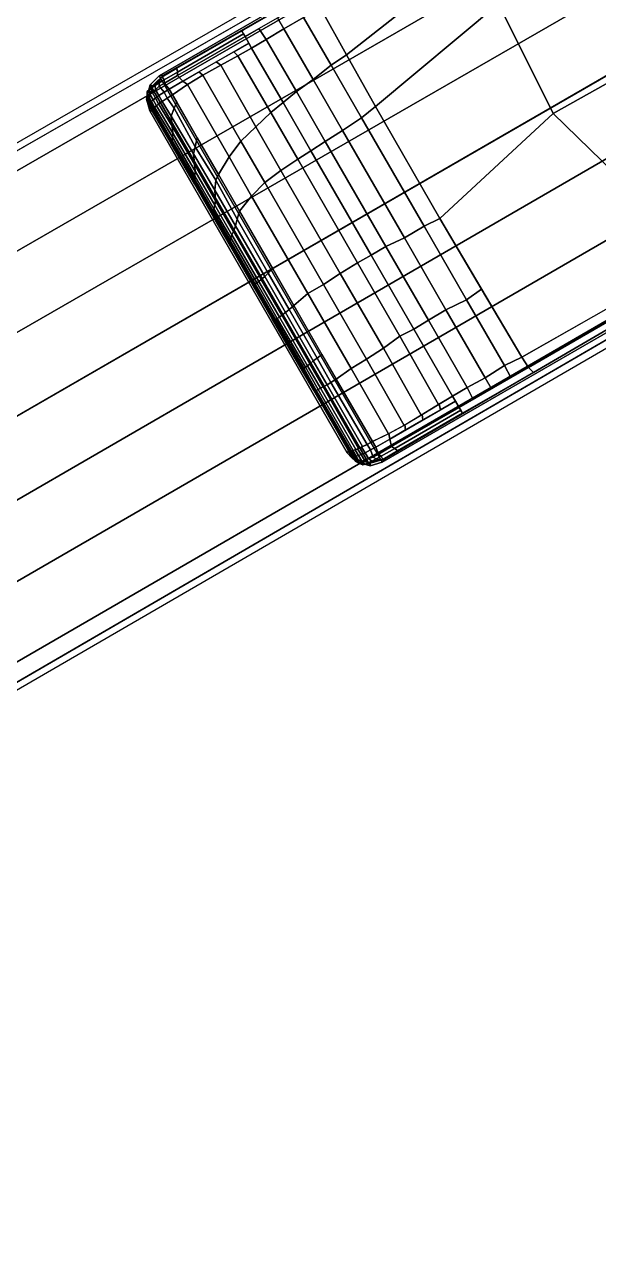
# Model space of a CAD drawing. Header units: millimetres. Extents: x 22804 to 54168, y 19058 to 39187.
# Drawn here: x 47803 to 47854.3, y 25226.1 to 25335.8 of the extents above; entities that cross this region are included whole.
import ezdxf

# ---------------------------------------------------------------- set-up
doc = ezdxf.new("R2010")
doc.units = ezdxf.units.MM
doc.header["$LTSCALE"] = 20
for name, color, linetype in [('Furniture', 31, 'Continuous'), ('TABLE-BASE', 6, 'Continuous'), ('TABLE-TOPVEN', 6, 'Continuous')]:
    doc.layers.add(name, color=color, linetype=linetype)

# ---------------------------------------------------------------- blocks, each defined once
blk = doc.blocks.new('table')
at = {"layer": 'TABLE-BASE', "color": 4}
for points in [[(-0.1795, 3.5053, 27.324), (-4.2201, 10.5039, 27.3241), (-5.5798, 9.7189, 27.3241), (-1.5391, 2.7203, 27.324)], [(-0.1914, 3.5149, 27.008), (-3.6412, 9.4441, 26.5054), (-3.8091, 9.792, 27.324), (-0.1795, 3.5053, 27.324)], [(-0.4957, 4.0374, 26.8751), (-3.5915, 9.341, 26.2628), (-3.6412, 9.4441, 26.5054), (-0.5119, 4.0658, 26.9613)], [(-0.4957, 4.0374, 26.8751), (-0.5135, 4.0205, 26.8191), (-3.586, 9.3296, 26.2362), (-3.5915, 9.341, 26.2628)], [(-0.5499, 3.997, 26.7966), (-3.5812, 9.3196, 26.2126), (-3.586, 9.3296, 26.2362), (-0.5135, 4.0205, 26.8191)], [(-4.9514, 8.6877, 26.5054), (-1.5415, 2.7354, 27.008), (-1.5391, 2.7203, 27.324), (-5.1688, 9.007, 27.324)], [(-1.8114, 6.3608, 3.5733), (-1.8577, 6.3297, 3.6431), (1.1032, 1.218, 3.1879), (1.1559, 1.2533, 3.1165)], [(-2.0683, 6.2081, 3.6824), (0.89, 1.0948, 3.2217), (1.1032, 1.218, 3.1879), (-1.8577, 6.3297, 3.6431)], [(-2.2849, 6.083, 3.7191), (0.6759, 0.9713, 3.2461), (0.89, 1.0948, 3.2217), (-2.0683, 6.2081, 3.6824)], [(0.4527, 0.8424, 3.2684), (0.6759, 0.9713, 3.2461), (-2.2849, 6.083, 3.7191), (-2.502, 5.9577, 3.7402)], [(-2.5, 5.9589, 3.7402), (-2.717, 5.8335, 3.7191), (0.2295, 0.7135, 3.2461), (0.4527, 0.8424, 3.2684)], [(-1.6541, 5.9423, 26.5818), (-0.9053, 4.6238, 26.7271), (-1.4069, 4.1076, 26.5876), (-2.149, 5.4292, 26.4418)], [(-2.9336, 5.7085, 3.6824), (0.0154, 0.5899, 3.2217), (0.2295, 0.7135, 3.2461), (-2.717, 5.8335, 3.7191)], [(-3.1442, 5.5869, 3.6431), (-0.1978, 0.4668, 3.1879), (0.0154, 0.5899, 3.2217), (-2.9336, 5.7085, 3.6824)], [(-0.2548, 0.4388, 3.1165), (-0.1978, 0.4668, 3.1879), (-3.1442, 5.5869, 3.6431), (-3.1944, 5.5624, 3.5733)], [(-2.149, 5.4292, 26.4418), (-1.4069, 4.1076, 26.5876), (-1.7936, 3.9145, 26.606), (-2.5285, 5.2364, 26.4579)], [(-0.9053, 4.6238, 26.7271), (-0.5499, 3.997, 26.7966), (-1.0378, 3.7087, 26.7356), (-1.4069, 4.1076, 26.5876)], [(-1.4069, 4.1076, 26.5876), (-1.0378, 3.7087, 26.7356), (-1.4319, 3.4822, 26.7452), (-1.7936, 3.9145, 26.606)], [(-0.3517, 3.7885, 26.8915), (-0.4957, 4.0374, 26.8751), (-0.5119, 4.0658, 26.9613), (-0.364, 3.8116, 26.9829)], [(-0.5199, 3.9361, 26.8023), (-0.5499, 3.997, 26.7966), (-0.5135, 4.0205, 26.8191), (-0.4777, 3.9587, 26.8231)], [(-0.3719, 3.7763, 26.8347), (-0.5135, 4.0205, 26.8191), (-0.4957, 4.0374, 26.8751), (-0.3517, 3.7885, 26.8915)], [(-1.0378, 3.7087, 26.7356), (-0.5499, 3.997, 26.7966), (-0.7885, 3.8549, 26.7565)], [(-0.5199, 3.9361, 26.8023), (-0.7513, 3.8024, 26.7668), (-0.7885, 3.8549, 26.7565), (-0.5499, 3.997, 26.7966)], [(-0.4768, 3.8679, 26.8072), (-0.716, 3.7298, 26.7708), (-0.7513, 3.8024, 26.7668), (-0.5199, 3.9361, 26.8023)], [(-0.4768, 3.8679, 26.8072), (-0.5199, 3.9361, 26.8023), (-0.4777, 3.9587, 26.8231), (-0.4379, 3.8901, 26.8274)], [(-2.0078, 3.8802, 26.6609), (-1.6133, 3.3798, 26.7669), (-1.7797, 3.287, 26.7966), (-2.1451, 3.9085, 26.727)], [(-1.7936, 3.9145, 26.606), (-1.4319, 3.4822, 26.7452), (-1.6133, 3.3798, 26.7669), (-2.0078, 3.8802, 26.6609)], [(-0.4425, 3.8047, 26.8096), (-0.4768, 3.8679, 26.8072), (-0.4379, 3.8901, 26.8274), (-0.4002, 3.8251, 26.8316)], [(-0.7513, 3.8024, 26.7668), (-1.0101, 3.653, 26.7496), (-1.0378, 3.7087, 26.7356), (-0.7885, 3.8549, 26.7565)], [(-0.4425, 3.8047, 26.8096), (-0.6791, 3.668, 26.773), (-0.716, 3.7298, 26.7708), (-0.4768, 3.8679, 26.8072)], [(-0.4121, 3.7532, 26.8104), (-0.6483, 3.6168, 26.7744), (-0.6791, 3.668, 26.773), (-0.4425, 3.8047, 26.8096)], [(-0.4121, 3.7532, 26.8104), (-0.4425, 3.8047, 26.8096), (-0.4002, 3.8251, 26.8316), (-0.3719, 3.7763, 26.8347)], [(-0.2195, 3.5595, 26.8896), (-0.3517, 3.7885, 26.8915), (-0.364, 3.8116, 26.9829), (-0.2205, 3.5649, 27.0038)], [(-0.716, 3.7298, 26.7708), (-0.9695, 3.5834, 26.7513), (-1.0101, 3.653, 26.7496), (-0.7513, 3.8024, 26.7668)], [(-0.3841, 3.7055, 26.8107), (-0.4121, 3.7532, 26.8104), (-0.3945, 3.7633, 26.821), (-0.3639, 3.7102, 26.8205)], [(-0.2608, 3.5317, 26.8193), (-0.3945, 3.7633, 26.821), (-0.3719, 3.7763, 26.8347), (-0.2345, 3.5383, 26.8334)], [(-0.2345, 3.5383, 26.8334), (-0.3719, 3.7763, 26.8347), (-0.3626, 3.7819, 26.8607), (-0.2283, 3.5492, 26.859)], [(-0.2283, 3.5492, 26.859), (-0.3626, 3.7819, 26.8607), (-0.3517, 3.7885, 26.8915), (-0.2195, 3.5595, 26.8896)], [(-0.6791, 3.668, 26.773), (-0.9393, 3.5178, 26.7533), (-0.9695, 3.5834, 26.7513), (-0.716, 3.7298, 26.7708)], [(-0.383, 3.7038, 26.8107), (-0.6236, 3.5674, 26.7803), (-0.6483, 3.6168, 26.7744), (-0.4121, 3.7532, 26.8104)], [(-1.0101, 3.653, 26.7496), (-1.3913, 3.4329, 26.7564), (-1.4319, 3.4822, 26.7452), (-1.0378, 3.7087, 26.7356)], [(-0.3456, 3.6427, 26.8113), (-0.5807, 3.5094, 26.7818), (-0.6236, 3.5674, 26.7803), (-0.383, 3.7038, 26.8107)], [(-0.3479, 3.6464, 26.8112), (-0.3841, 3.7055, 26.8107), (-0.3639, 3.7102, 26.8205), (-0.3285, 3.6489, 26.8201)], [(-0.9695, 3.5834, 26.7513), (-1.3477, 3.3651, 26.7611), (-1.3913, 3.4329, 26.7564), (-1.0101, 3.653, 26.7496)], [(-0.6483, 3.6168, 26.7744), (-0.9078, 3.467, 26.7538), (-0.9393, 3.5178, 26.7533), (-0.6791, 3.668, 26.773)], [(-0.3093, 3.5822, 26.8117), (-0.5427, 3.4503, 26.7821), (-0.5807, 3.5094, 26.7818), (-0.3456, 3.6427, 26.8113)], [(-0.3107, 3.5845, 26.8117), (-0.3479, 3.6464, 26.8112), (-0.3285, 3.6489, 26.8201), (-0.293, 3.5874, 26.8197)], [(-0.6483, 3.6168, 26.7744), (-0.6236, 3.5674, 26.7803), (-0.8814, 3.4186, 26.7618), (-0.9078, 3.467, 26.7538)], [(-0.2801, 3.5291, 26.8117), (-0.3107, 3.5845, 26.8117), (-0.293, 3.5874, 26.8197), (-0.2608, 3.5317, 26.8193)], [(-0.9393, 3.5178, 26.7533), (-1.3086, 3.3046, 26.763), (-1.3477, 3.3651, 26.7611), (-0.9695, 3.5834, 26.7513)], [(-0.6236, 3.5674, 26.7803), (-0.5807, 3.5094, 26.7818), (-0.8435, 3.3579, 26.7626), (-0.8814, 3.4186, 26.7618)], [(-0.2793, 3.5274, 26.8117), (-0.5095, 3.396, 26.7813), (-0.5427, 3.4503, 26.7821), (-0.3093, 3.5822, 26.8117)], [(-0.2079, 3.4928, 26.8374), (-0.2345, 3.5383, 26.8334), (-0.2283, 3.5492, 26.859), (-0.201, 3.5021, 26.8639)], [(-0.201, 3.5021, 26.8639), (-0.2283, 3.5492, 26.859), (-0.2195, 3.5595, 26.8896), (-0.1896, 3.508, 26.8947)], [(-0.1896, 3.508, 26.8947), (-0.2195, 3.5595, 26.8896), (-0.2205, 3.5649, 27.0038), (-0.1914, 3.5149, 27.008)], [(-0.1674, 3.4627, 27.324), (-0.1795, 3.5053, 27.324), (-1.5391, 2.7203, 27.324), (-1.5082, 2.6886, 27.324)], [(-0.9078, 3.467, 26.7538), (-1.2758, 3.2545, 26.7627), (-1.3086, 3.3046, 26.763), (-0.9393, 3.5178, 26.7533)], [(-0.5807, 3.5094, 26.7818), (-0.5427, 3.4503, 26.7821), (-0.8056, 3.2988, 26.7627), (-0.8435, 3.3579, 26.7626)], [(-0.2529, 3.4711, 26.8112), (-0.4717, 3.3434, 26.782), (-0.5095, 3.396, 26.7813), (-0.2793, 3.5274, 26.8117)], [(-0.2529, 3.4711, 26.8112), (-0.2801, 3.5291, 26.8117), (-0.2608, 3.5317, 26.8193), (-0.2325, 3.4828, 26.8243)], [(-0.2325, 3.4828, 26.8243), (-0.2608, 3.5317, 26.8193), (-0.2345, 3.5383, 26.8334), (-0.2079, 3.4928, 26.8374)], [(-0.1974, 3.4736, 26.8402), (-0.2079, 3.4928, 26.8374), (-0.201, 3.5021, 26.8639), (-0.1915, 3.4846, 26.8661)], [(-0.201, 3.5021, 26.8639), (-0.1896, 3.508, 26.8947), (-0.1877, 3.5017, 26.9), (-0.1915, 3.4846, 26.8661)], [(-0.1835, 3.4688, 26.8721), (-0.1835, 3.4688, 26.8721), (-0.1915, 3.4846, 26.8661), (-0.1877, 3.5017, 26.9)], [(-0.1758, 3.4634, 26.9324), (-0.1896, 3.508, 26.8947), (-0.1896, 3.508, 26.8947), (-0.1914, 3.5149, 27.008)], [(-0.1758, 3.4634, 26.9324), (-0.1914, 3.5149, 27.008), (-0.1795, 3.5053, 27.324), (-0.1674, 3.4627, 27.324)], [(-0.1835, 3.4688, 26.8721), (-0.1877, 3.5017, 26.9), (-0.1851, 3.4934, 26.907), (-0.178, 3.457, 26.8794)], [(-1.3913, 3.4329, 26.7564), (-1.5766, 3.3259, 26.7754), (-1.6133, 3.3798, 26.7669), (-1.4319, 3.4822, 26.7452)], [(-1.5082, 2.6886, 27.324), (-1.4572, 2.6754, 27.324), (-0.1815, 3.4119, 27.324), (-0.1674, 3.4627, 27.324)], [(-0.9078, 3.467, 26.7538), (-0.8814, 3.4186, 26.7618), (-1.2457, 3.2084, 26.7672), (-1.2758, 3.2545, 26.7627)], [(-0.4602, 3.325, 26.7858), (-0.4717, 3.3434, 26.782), (-0.2529, 3.4711, 26.8112), (-0.2424, 3.4518, 26.8139)], [(-0.2529, 3.4711, 26.8112), (-0.2325, 3.4828, 26.8243), (-0.2226, 3.4646, 26.8267), (-0.2424, 3.4518, 26.8139)], [(-0.2424, 3.4518, 26.8139), (-0.2226, 3.4646, 26.8267), (-0.2128, 3.445, 26.8343), (-0.233, 3.4326, 26.8223)], [(-0.2325, 3.4828, 26.8243), (-0.2079, 3.4928, 26.8374), (-0.1974, 3.4736, 26.8402), (-0.2226, 3.4646, 26.8267)], [(-0.2226, 3.4646, 26.8267), (-0.1974, 3.4736, 26.8402), (-0.1924, 3.4568, 26.8474), (-0.2128, 3.445, 26.8343)], [(-0.1974, 3.4736, 26.8402), (-0.1915, 3.4846, 26.8661), (-0.1835, 3.4688, 26.8721), (-0.1924, 3.4568, 26.8474)], [(-0.1924, 3.4568, 26.8474), (-0.1835, 3.4688, 26.8721), (-0.178, 3.457, 26.8794), (-0.1863, 3.443, 26.8577)], [(-0.1815, 3.4119, 27.324), (-0.1904, 3.4126, 26.9026), (-0.1758, 3.4634, 26.9324), (-0.1674, 3.4627, 27.324)], [(-0.178, 3.457, 26.8794), (-0.1851, 3.4934, 26.907), (-0.1823, 3.4845, 26.9146), (-0.1732, 3.4453, 26.8897)], [(-0.1701, 3.437, 26.8996), (-0.1796, 3.4756, 26.9221), (-0.1758, 3.4634, 26.9324), (-0.1826, 3.4397, 26.9185)], [(-0.1732, 3.4453, 26.8897), (-0.1823, 3.4845, 26.9146), (-0.1796, 3.4756, 26.9221), (-0.1701, 3.437, 26.8996)], [(-1.3477, 3.3651, 26.7611), (-1.5265, 3.2619, 26.7787), (-1.5766, 3.3259, 26.7754), (-1.3913, 3.4329, 26.7564)], [(-0.8814, 3.4186, 26.7618), (-0.8435, 3.3579, 26.7626), (-1.2061, 3.1486, 26.7672), (-1.2457, 3.2084, 26.7672)], [(-0.5427, 3.4503, 26.7821), (-0.5095, 3.396, 26.7813), (-0.7729, 3.2439, 26.7619), (-0.8056, 3.2988, 26.7627)], [(-0.4523, 3.3111, 26.7908), (-0.4602, 3.325, 26.7858), (-0.2424, 3.4518, 26.8139), (-0.2346, 3.4362, 26.8203)], [(-0.4453, 3.2971, 26.8007), (-0.4523, 3.3111, 26.7908), (-0.2346, 3.4362, 26.8203), (-0.2281, 3.4219, 26.8299)], [(-0.4401, 3.2878, 26.8105), (-0.4453, 3.2971, 26.8007), (-0.2281, 3.4219, 26.8299), (-0.2241, 3.4119, 26.8395)], [(-0.233, 3.4326, 26.8223), (-0.2128, 3.445, 26.8343), (-0.2067, 3.4313, 26.8446), (-0.2269, 3.4189, 26.8325)], [(-0.2269, 3.4189, 26.8325), (-0.2067, 3.4313, 26.8446), (-0.2031, 3.4221, 26.8542), (-0.2233, 3.4097, 26.8422)], [(-0.2233, 3.4097, 26.8422), (-0.2031, 3.4221, 26.8542), (-0.2005, 3.4142, 26.8652), (-0.2207, 3.4018, 26.8532)], [(-0.2128, 3.445, 26.8343), (-0.1924, 3.4568, 26.8474), (-0.1863, 3.443, 26.8577), (-0.2067, 3.4313, 26.8446)], [(-0.2067, 3.4313, 26.8446), (-0.1863, 3.443, 26.8577), (-0.1827, 3.4338, 26.8673), (-0.2031, 3.4221, 26.8542)], [(-0.2031, 3.4221, 26.8542), (-0.1827, 3.4338, 26.8673), (-0.1801, 3.4259, 26.8783), (-0.2005, 3.4142, 26.8652)], [(-0.2005, 3.4142, 26.8652), (-0.1801, 3.4259, 26.8783), (-0.1789, 3.4215, 26.8859), (-0.1993, 3.4098, 26.8728)], [(-0.2005, 3.4142, 26.8652), (-0.1801, 3.4259, 26.8783), (-0.1789, 3.4215, 26.8859), (-0.1993, 3.4098, 26.8728)], [(-0.1983, 3.4031, 26.8889), (-0.1782, 3.418, 26.8933), (-0.1904, 3.4126, 26.9026), (-0.1996, 3.3964, 26.9026)], [(-0.1987, 3.4065, 26.8804), (-0.1993, 3.4098, 26.8728), (-0.1789, 3.4215, 26.8859), (-0.1786, 3.4201, 26.889)], [(-0.1987, 3.4065, 26.8804), (-0.1786, 3.4201, 26.889), (-0.1782, 3.418, 26.8933), (-0.1983, 3.4031, 26.8889)], [(-0.1826, 3.4397, 26.9185), (-0.1826, 3.4397, 26.9185), (-0.1904, 3.4126, 26.9026), (-0.1701, 3.437, 26.8996)], [(-0.1904, 3.4126, 26.9026), (-0.1904, 3.4126, 26.9026), (-0.1782, 3.418, 26.8933), (-0.1701, 3.437, 26.8996)], [(-0.1863, 3.443, 26.8577), (-0.178, 3.457, 26.8794), (-0.1732, 3.4453, 26.8897), (-0.1827, 3.4338, 26.8673)], [(-0.1827, 3.4338, 26.8673), (-0.1732, 3.4453, 26.8897), (-0.1701, 3.437, 26.8996), (-0.1801, 3.4259, 26.8783)], [(-0.1801, 3.4259, 26.8783), (-0.1701, 3.437, 26.8996), (-0.1701, 3.437, 26.8996), (-0.1789, 3.4215, 26.8859)], [(-0.1801, 3.4259, 26.8783), (-0.1701, 3.437, 26.8996), (-0.1701, 3.437, 26.8996), (-0.1789, 3.4215, 26.8859)], [(-0.1789, 3.4215, 26.8859), (-0.1701, 3.437, 26.8996), (-0.1701, 3.437, 26.8996), (-0.1782, 3.418, 26.8933)], [(-1.5766, 3.3259, 26.7754), (-1.7454, 3.2285, 26.8023), (-1.7797, 3.287, 26.7966), (-1.6133, 3.3798, 26.7669)], [(-1.4572, 2.6754, 27.324), (-1.4162, 2.6874, 27.324), (-0.2124, 3.3824, 27.324), (-0.1815, 3.4119, 27.324)], [(-1.4162, 2.6874, 27.324), (-1.4161, 2.696, 26.8986), (-0.2199, 3.3866, 26.8986), (-0.2124, 3.3824, 27.324)], [(-0.5095, 3.396, 26.7813), (-0.4717, 3.3434, 26.782), (-0.731, 3.1944, 26.7612), (-0.7729, 3.2439, 26.7619)], [(-0.4357, 3.2798, 26.8221), (-0.4401, 3.2878, 26.8105), (-0.2241, 3.4119, 26.8395), (-0.2211, 3.4032, 26.8509)], [(-0.432, 3.273, 26.833), (-0.4357, 3.2798, 26.8221), (-0.2211, 3.4032, 26.8509), (-0.2193, 3.3966, 26.8625)], [(-0.4312, 3.2652, 26.8697), (-0.2199, 3.3866, 26.8986), (-0.434, 3.263, 26.8986)], [(-0.4306, 3.271, 26.843), (-0.432, 3.273, 26.833), (-0.2193, 3.3966, 26.8625), (-0.2187, 3.3927, 26.8717)], [(-0.4312, 3.2652, 26.8697), (-0.43, 3.2674, 26.856), (-0.2187, 3.3888, 26.8848), (-0.2199, 3.3866, 26.8986)], [(-0.43, 3.2674, 26.856), (-0.4306, 3.271, 26.843), (-0.2187, 3.3927, 26.8717), (-0.2187, 3.3888, 26.8848)], [(-0.1993, 3.4098, 26.8728), (-0.2005, 3.4142, 26.8652), (-0.2207, 3.4018, 26.8532), (-0.2192, 3.3957, 26.8645)], [(-0.2207, 3.4018, 26.8532), (-0.2005, 3.4142, 26.8652), (-0.1993, 3.4098, 26.8728), (-0.2192, 3.3957, 26.8645)], [(-0.2188, 3.3887, 26.8853), (-0.1983, 3.4031, 26.8889), (-0.1996, 3.3964, 26.9026), (-0.2199, 3.3866, 26.8986)], [(-0.2124, 3.3824, 27.324), (-0.2199, 3.3866, 26.8986), (-0.1996, 3.3964, 26.9026), (-0.1966, 3.3974, 27.324)], [(-0.2192, 3.3957, 26.8645), (-0.1993, 3.4098, 26.8728), (-0.1987, 3.4065, 26.8804), (-0.2186, 3.3922, 26.8732)], [(-0.2186, 3.3922, 26.8732), (-0.1987, 3.4065, 26.8804), (-0.1983, 3.4031, 26.8889), (-0.2188, 3.3887, 26.8853)], [(-0.1966, 3.3974, 27.324), (-0.1996, 3.3964, 26.9026), (-0.1904, 3.4126, 26.9026), (-0.1815, 3.4119, 27.324)], [(-1.3086, 3.3046, 26.763), (-1.4839, 3.2034, 26.7809), (-1.5265, 3.2619, 26.7787), (-1.3477, 3.3651, 26.7611)], [(-0.8435, 3.3579, 26.7626), (-0.8056, 3.2988, 26.7627), (-1.1645, 3.0916, 26.7672), (-1.2061, 3.1486, 26.7672)], [(-0.5457, 3.2762, 26.7768), (-0.5591, 3.2932, 26.775), (-0.4717, 3.3434, 26.782), (-0.4602, 3.325, 26.7858)], [(-1.8418, 3.2602, 26.8751), (-1.6982, 3.011, 26.8915), (-1.7121, 3.0332, 26.9829), (-1.8583, 3.2885, 26.9613)], [(-1.5265, 3.2619, 26.7787), (-1.7045, 3.1591, 26.8072), (-1.7454, 3.2285, 26.8023), (-1.5766, 3.3259, 26.7754)], [(-1.2758, 3.2545, 26.7627), (-1.4461, 3.1562, 26.7806), (-1.4839, 3.2034, 26.7809), (-1.3086, 3.3046, 26.763)], [(-0.8056, 3.2988, 26.7627), (-0.7729, 3.2439, 26.7619), (-1.1164, 3.0456, 26.7665), (-1.1645, 3.0916, 26.7672)], [(-0.7166, 3.1775, 26.7667), (-0.731, 3.1944, 26.7612), (-0.5591, 3.2932, 26.775), (-0.5457, 3.2762, 26.7768)], [(-0.5362, 3.2628, 26.782), (-0.5457, 3.2762, 26.7768), (-0.4602, 3.325, 26.7858), (-0.4523, 3.3111, 26.7908)], [(-0.5261, 3.2506, 26.7921), (-0.5362, 3.2628, 26.782), (-0.4523, 3.3111, 26.7908), (-0.4453, 3.2971, 26.8007)], [(-0.5191, 3.2424, 26.8019), (-0.5261, 3.2506, 26.7921), (-0.4453, 3.2971, 26.8007), (-0.4401, 3.2878, 26.8105)], [(-0.514, 3.2348, 26.8135), (-0.5191, 3.2424, 26.8019), (-0.4401, 3.2878, 26.8105), (-0.4357, 3.2798, 26.8221)], [(-1.8183, 3.2672, 26.8191), (-1.6776, 3.0225, 26.8347), (-1.6982, 3.011, 26.8915), (-1.8418, 3.2602, 26.8751)], [(-1.4839, 3.2034, 26.7809), (-1.6679, 3.0972, 26.8096), (-1.7045, 3.1591, 26.8072), (-1.5265, 3.2619, 26.7787)], [(-1.2758, 3.2545, 26.7627), (-1.2457, 3.2084, 26.7672), (-1.4104, 3.1135, 26.783), (-1.4461, 3.1562, 26.7806)], [(-0.7729, 3.2439, 26.7619), (-0.731, 3.1944, 26.7612), (-1.0628, 3.0028, 26.7641), (-1.1164, 3.0456, 26.7665)], [(-0.7061, 3.1649, 26.7719), (-0.7166, 3.1775, 26.7667), (-0.5457, 3.2762, 26.7768), (-0.5362, 3.2628, 26.782)], [(-0.6968, 3.1522, 26.7816), (-0.7061, 3.1649, 26.7719), (-0.5362, 3.2628, 26.782), (-0.5261, 3.2506, 26.7921)], [(-0.6903, 3.1438, 26.7914), (-0.6968, 3.1522, 26.7816), (-0.5261, 3.2506, 26.7921), (-0.5191, 3.2424, 26.8019)], [(-0.6857, 3.1358, 26.8029), (-0.6903, 3.1438, 26.7914), (-0.5191, 3.2424, 26.8019), (-0.514, 3.2348, 26.8135)], [(-0.511, 3.2289, 26.8252), (-0.514, 3.2348, 26.8135), (-0.4357, 3.2798, 26.8221), (-0.432, 3.273, 26.833)], [(-0.5102, 3.2198, 26.8611), (-0.4312, 3.2652, 26.8697), (-0.434, 3.263, 26.8986), (-0.5136, 3.217, 26.8986)], [(-0.5098, 3.2254, 26.8343), (-0.511, 3.2289, 26.8252), (-0.432, 3.273, 26.833), (-0.4306, 3.271, 26.843)], [(-0.5102, 3.2198, 26.8611), (-0.5089, 3.222, 26.8474), (-0.43, 3.2674, 26.856), (-0.4312, 3.2652, 26.8697)], [(-0.5089, 3.222, 26.8474), (-0.5098, 3.2254, 26.8343), (-0.4306, 3.271, 26.843), (-0.43, 3.2674, 26.856)], [(-1.7454, 3.2285, 26.8023), (-1.7045, 3.1591, 26.8072), (-1.7432, 3.1365, 26.8274), (-1.7827, 3.2053, 26.8231)], [(-1.4461, 3.1562, 26.7806), (-1.6375, 3.0457, 26.8104), (-1.6679, 3.0972, 26.8096), (-1.4839, 3.2034, 26.7809)], [(-1.2457, 3.2084, 26.7672), (-1.2061, 3.1486, 26.7672), (-1.3598, 3.0601, 26.7819), (-1.4104, 3.1135, 26.783)], [(-0.6829, 3.1299, 26.8143), (-0.6857, 3.1358, 26.8029), (-0.514, 3.2348, 26.8135), (-0.511, 3.2289, 26.8252)], [(-0.6812, 3.1213, 26.8504), (-0.5102, 3.2198, 26.8611), (-0.5136, 3.217, 26.8986), (-0.6844, 3.1184, 26.8986)], [(-0.6815, 3.1265, 26.8235), (-0.6829, 3.1299, 26.8143), (-0.511, 3.2289, 26.8252), (-0.5098, 3.2254, 26.8343)], [(-0.681, 3.1229, 26.8366), (-0.6815, 3.1265, 26.8235), (-0.5098, 3.2254, 26.8343), (-0.5089, 3.222, 26.8474)], [(-0.6812, 3.1213, 26.8504), (-0.681, 3.1229, 26.8366), (-0.5089, 3.222, 26.8474), (-0.5102, 3.2198, 26.8611)], [(-1.7045, 3.1591, 26.8072), (-1.6679, 3.0972, 26.8096), (-1.7057, 3.0713, 26.8316), (-1.7432, 3.1365, 26.8274)], [(-1.4461, 3.1562, 26.7806), (-1.4104, 3.1135, 26.783), (-1.6102, 2.9976, 26.8107), (-1.6375, 3.0457, 26.8104)], [(-0.8451, 3.1037, 26.7641), (-0.8597, 3.1201, 26.7623), (-0.731, 3.1944, 26.7612), (-0.7166, 3.1775, 26.7667)], [(-0.833, 3.0917, 26.7694), (-0.8451, 3.1037, 26.7641), (-0.7166, 3.1775, 26.7667), (-0.7061, 3.1649, 26.7719)], [(-0.8228, 3.0796, 26.779), (-0.833, 3.0917, 26.7694), (-0.7061, 3.1649, 26.7719), (-0.6968, 3.1522, 26.7816)], [(-1.4104, 3.1135, 26.783), (-1.3598, 3.0601, 26.7819), (-1.5771, 2.9367, 26.8112), (-1.6102, 2.9976, 26.8107)], [(-1.2061, 3.1486, 26.7672), (-1.1645, 3.0916, 26.7672), (-1.3095, 3.0081, 26.7807), (-1.3598, 3.0601, 26.7819)], [(-1.0628, 3.0028, 26.7641), (-0.8597, 3.1201, 26.7623), (-0.8451, 3.1037, 26.7641), (-1.0356, 2.9951, 26.7688)], [(-0.8161, 3.0712, 26.7886), (-0.8228, 3.0796, 26.779), (-0.6968, 3.1522, 26.7816), (-0.6903, 3.1438, 26.7914)], [(-0.811, 3.0636, 26.8), (-0.8161, 3.0712, 26.7886), (-0.6903, 3.1438, 26.7914), (-0.6857, 3.1358, 26.8029)], [(-0.8075, 3.0581, 26.8118), (-0.811, 3.0636, 26.8), (-0.6857, 3.1358, 26.8029), (-0.6829, 3.1299, 26.8143)], [(-0.8049, 3.0499, 26.8477), (-0.6812, 3.1213, 26.8504), (-0.6844, 3.1184, 26.8986), (-0.8083, 3.0469, 26.8986)], [(-0.8055, 3.055, 26.821), (-0.8075, 3.0581, 26.8118), (-0.6829, 3.1299, 26.8143), (-0.6815, 3.1265, 26.8235)], [(-0.8042, 3.0518, 26.834), (-0.8055, 3.055, 26.821), (-0.6815, 3.1265, 26.8235), (-0.681, 3.1229, 26.8366)], [(-0.8049, 3.0499, 26.8477), (-0.8042, 3.0518, 26.834), (-0.681, 3.1229, 26.8366), (-0.6812, 3.1213, 26.8504)], [(-1.6679, 3.0972, 26.8096), (-1.6375, 3.0457, 26.8104), (-1.6776, 3.0225, 26.8347), (-1.7057, 3.0713, 26.8316)], [(-1.1645, 3.0916, 26.7672), (-1.1164, 3.0456, 26.7665), (-1.2544, 2.9661, 26.7783), (-1.3095, 3.0081, 26.7807)], [(-1.0356, 2.9951, 26.7688), (-0.8451, 3.1037, 26.7641), (-0.833, 3.0917, 26.7694), (-1.0113, 2.9887, 26.7731)], [(-1.0113, 2.9887, 26.7731), (-0.833, 3.0917, 26.7694), (-0.8228, 3.0796, 26.779), (-0.9913, 2.9823, 26.7821)], [(-0.9913, 2.9823, 26.7821), (-0.8228, 3.0796, 26.779), (-0.8161, 3.0712, 26.7886), (-0.9802, 2.9764, 26.7915)], [(-0.9802, 2.9764, 26.7915), (-0.8161, 3.0712, 26.7886), (-0.811, 3.0636, 26.8), (-0.9688, 2.9725, 26.8028)], [(-1.6982, 3.011, 26.8915), (-1.566, 2.7821, 26.8896), (-1.5702, 2.7856, 27.0038), (-1.7121, 3.0332, 26.9829)], [(-1.655, 3.0356, 26.821), (-1.5213, 2.804, 26.8193), (-1.5402, 2.7845, 26.8334), (-1.6776, 3.0225, 26.8347)], [(-1.6375, 3.0457, 26.8104), (-1.6102, 2.9976, 26.8107), (-1.6244, 2.9825, 26.8205), (-1.655, 3.0356, 26.821)], [(-1.3598, 3.0601, 26.7819), (-1.3095, 3.0081, 26.7807), (-1.5421, 2.8735, 26.8117), (-1.5771, 2.9367, 26.8112)], [(-1.1164, 3.0456, 26.7665), (-1.0628, 3.0028, 26.7641), (-1.1918, 2.9285, 26.7737), (-1.2544, 2.9661, 26.7783)], [(-0.9688, 2.9725, 26.8028), (-0.811, 3.0636, 26.8), (-0.8075, 3.0581, 26.8118), (-0.9601, 2.9699, 26.8142)], [(-0.9601, 2.9699, 26.8142), (-0.8075, 3.0581, 26.8118), (-0.8055, 3.055, 26.821), (-0.9549, 2.9686, 26.8233)], [(-0.9549, 2.9686, 26.8233), (-0.8055, 3.055, 26.821), (-0.8042, 3.0518, 26.834), (-0.9502, 2.9675, 26.8361)], [(-0.9502, 2.9675, 26.8361), (-0.8042, 3.0518, 26.834), (-0.8049, 3.0499, 26.8477), (-0.9472, 2.9677, 26.8497)], [(-0.9472, 2.9677, 26.8497), (-0.8049, 3.0499, 26.8477), (-0.8083, 3.0469, 26.8986), (-0.9395, 2.9711, 26.8986)], [(-1.6871, 3.0172, 26.8607), (-1.5527, 2.7846, 26.859), (-1.566, 2.7821, 26.8896), (-1.6982, 3.011, 26.8915)], [(-1.6776, 3.0225, 26.8347), (-1.5402, 2.7845, 26.8334), (-1.5527, 2.7846, 26.859), (-1.6871, 3.0172, 26.8607)], [(-1.6102, 2.9976, 26.8107), (-1.5771, 2.9367, 26.8112), (-1.5889, 2.9211, 26.8201), (-1.6244, 2.9825, 26.8205)], [(-1.3095, 3.0081, 26.7807), (-1.2544, 2.9661, 26.7783), (-1.5094, 2.8194, 26.8117), (-1.5421, 2.8735, 26.8117)], [(-1.1721, 2.9199, 26.778), (-1.1918, 2.9285, 26.7737), (-1.0628, 3.0028, 26.7641), (-1.0356, 2.9951, 26.7688)], [(-1.137, 2.916, 26.7818), (-1.1721, 2.9199, 26.778), (-1.0356, 2.9951, 26.7688), (-1.0113, 2.9887, 26.7731)], [(-1.1009, 2.9188, 26.789), (-1.137, 2.916, 26.7818), (-1.0113, 2.9887, 26.7731), (-0.9913, 2.9823, 26.7821)], [(-1.0841, 2.9163, 26.7978), (-1.1009, 2.9188, 26.789), (-0.9913, 2.9823, 26.7821), (-0.9802, 2.9764, 26.7915)], [(-1.2544, 2.9661, 26.7783), (-1.1918, 2.9285, 26.7737), (-1.4728, 2.7668, 26.8112), (-1.5094, 2.8194, 26.8117)], [(-1.0715, 2.9131, 26.8084), (-1.0841, 2.9163, 26.7978), (-0.9802, 2.9764, 26.7915), (-0.9688, 2.9725, 26.8028)], [(-1.0629, 2.9105, 26.8197), (-1.0715, 2.9131, 26.8084), (-0.9688, 2.9725, 26.8028), (-0.9601, 2.9699, 26.8142)], [(-1.0578, 2.9091, 26.8286), (-1.0629, 2.9105, 26.8197), (-0.9601, 2.9699, 26.8142), (-0.9549, 2.9686, 26.8233)], [(-1.0503, 2.9096, 26.8411), (-1.0578, 2.9091, 26.8286), (-0.9549, 2.9686, 26.8233), (-0.9502, 2.9675, 26.8361)], [(-1.0473, 2.9098, 26.8546), (-1.0503, 2.9096, 26.8411), (-0.9502, 2.9675, 26.8361), (-0.9472, 2.9677, 26.8497)], [(-1.0473, 2.9098, 26.8546), (-0.9472, 2.9677, 26.8497), (-0.9395, 2.9711, 26.8986), (-1.0413, 2.9124, 26.8986)], [(-1.5771, 2.9367, 26.8112), (-1.5421, 2.8735, 26.8117), (-1.5534, 2.8596, 26.8197), (-1.5889, 2.9211, 26.8201)], [(-1.2894, 2.8473, 26.7922), (-1.3213, 2.8539, 26.791), (-1.1918, 2.9285, 26.7737), (-1.1721, 2.9199, 26.778)], [(-1.265, 2.8414, 26.7954), (-1.2894, 2.8473, 26.7922), (-1.1721, 2.9199, 26.778), (-1.137, 2.916, 26.7818)], [(-1.2285, 2.8447, 26.8015), (-1.265, 2.8414, 26.7954), (-1.137, 2.916, 26.7818), (-1.1009, 2.9188, 26.789)], [(-1.2036, 2.847, 26.8088), (-1.2285, 2.8447, 26.8015), (-1.1009, 2.9188, 26.789), (-1.0841, 2.9163, 26.7978)], [(-1.1873, 2.846, 26.8187), (-1.2036, 2.847, 26.8088), (-1.0841, 2.9163, 26.7978), (-1.0715, 2.9131, 26.8084)], [(-1.1753, 2.8454, 26.8292), (-1.1873, 2.846, 26.8187), (-1.0715, 2.9131, 26.8084), (-1.0629, 2.9105, 26.8197)], [(-1.1699, 2.8442, 26.8379), (-1.1753, 2.8454, 26.8292), (-1.0629, 2.9105, 26.8197), (-1.0578, 2.9091, 26.8286)], [(-1.162, 2.8449, 26.8502), (-1.1699, 2.8442, 26.8379), (-1.0578, 2.9091, 26.8286), (-1.0503, 2.9096, 26.8411)], [(-1.1542, 2.8479, 26.8631), (-1.162, 2.8449, 26.8502), (-1.0503, 2.9096, 26.8411), (-1.0473, 2.9098, 26.8546)], [(-1.1542, 2.8479, 26.8631), (-1.0473, 2.9098, 26.8546), (-1.0413, 2.9124, 26.8986), (-1.1596, 2.8441, 26.8986)], [(-1.5421, 2.8735, 26.8117), (-1.5094, 2.8194, 26.8117), (-1.5213, 2.804, 26.8193), (-1.5534, 2.8596, 26.8197)], [(-1.4256, 2.7725, 26.8081), (-1.4467, 2.7818, 26.8077), (-1.3213, 2.8539, 26.791), (-1.2894, 2.8473, 26.7922)], [(-1.5094, 2.8194, 26.8117), (-1.4728, 2.7668, 26.8112), (-1.4931, 2.755, 26.8243), (-1.5213, 2.804, 26.8193)], [(-1.3974, 2.7622, 26.814), (-1.4256, 2.7725, 26.8081), (-1.2894, 2.8473, 26.7922), (-1.265, 2.8414, 26.7954)], [(-1.362, 2.7658, 26.8197), (-1.3974, 2.7622, 26.814), (-1.265, 2.8414, 26.7954), (-1.2285, 2.8447, 26.8015)], [(-1.3378, 2.7683, 26.8263), (-1.362, 2.7658, 26.8197), (-1.2285, 2.8447, 26.8015), (-1.2036, 2.847, 26.8088)], [(-1.3233, 2.7667, 26.836), (-1.3378, 2.7683, 26.8263), (-1.2036, 2.847, 26.8088), (-1.1873, 2.846, 26.8187)], [(-1.3112, 2.7663, 26.8462), (-1.3233, 2.7667, 26.836), (-1.1873, 2.846, 26.8187), (-1.1753, 2.8454, 26.8292)], [(-1.3074, 2.7643, 26.8548), (-1.3112, 2.7663, 26.8462), (-1.1753, 2.8454, 26.8292), (-1.1699, 2.8442, 26.8379)], [(-1.2999, 2.765, 26.8667), (-1.3074, 2.7643, 26.8548), (-1.1699, 2.8442, 26.8379), (-1.162, 2.8449, 26.8502)], [(-1.3014, 2.7626, 26.8805), (-1.1542, 2.8479, 26.8631), (-1.1596, 2.8441, 26.8986), (-1.3028, 2.7614, 26.8986)], [(-1.3014, 2.7626, 26.8805), (-1.2999, 2.765, 26.8667), (-1.162, 2.8449, 26.8502), (-1.1542, 2.8479, 26.8631)], [(-1.566, 2.7821, 26.8896), (-1.5363, 2.7305, 26.8947), (-1.5415, 2.7354, 27.008), (-1.5702, 2.7856, 27.0038)], [(-1.5527, 2.7846, 26.859), (-1.5255, 2.7373, 26.8639), (-1.5363, 2.7305, 26.8947), (-1.566, 2.7821, 26.8896)], [(-1.5402, 2.7845, 26.8334), (-1.5141, 2.7386, 26.8374), (-1.5255, 2.7373, 26.8639), (-1.5527, 2.7846, 26.859)], [(-1.5213, 2.804, 26.8193), (-1.4931, 2.755, 26.8243), (-1.5141, 2.7386, 26.8374), (-1.5402, 2.7845, 26.8334)], [(-1.4931, 2.755, 26.8243), (-1.4728, 2.7668, 26.8112), (-1.4613, 2.7481, 26.8139), (-1.4823, 2.7373, 26.8267)], [(-1.4613, 2.7481, 26.8139), (-1.4728, 2.7668, 26.8112), (-1.4467, 2.7818, 26.8077), (-1.4256, 2.7725, 26.8081)], [(-1.4495, 2.7303, 26.8223), (-1.4613, 2.7481, 26.8139), (-1.4256, 2.7725, 26.8081), (-1.3974, 2.7622, 26.814)], [(-1.4344, 2.7104, 26.8422), (-1.4406, 2.7181, 26.8325), (-1.362, 2.7658, 26.8197), (-1.3378, 2.7683, 26.8263)], [(-1.4289, 2.7042, 26.8532), (-1.4344, 2.7104, 26.8422), (-1.3378, 2.7683, 26.8263), (-1.3233, 2.7667, 26.836)], [(-1.4243, 2.6999, 26.8645), (-1.4289, 2.7042, 26.8532), (-1.3233, 2.7667, 26.836), (-1.3112, 2.7663, 26.8462)], [(-1.4215, 2.6977, 26.8732), (-1.4243, 2.6999, 26.8645), (-1.3112, 2.7663, 26.8462), (-1.3074, 2.7643, 26.8548)], [(-1.5363, 2.7305, 26.8947), (-1.5047, 2.6962, 26.9324), (-1.5415, 2.7354, 27.008), (-1.5363, 2.7305, 26.8947)], [(-1.5415, 2.7354, 27.008), (-1.5047, 2.6962, 26.9324), (-1.5082, 2.6886, 27.324), (-1.5391, 2.7203, 27.324)], [(-1.5363, 2.7305, 26.8947), (-1.5255, 2.7373, 26.8639), (-1.5152, 2.7203, 26.8661), (-1.5319, 2.7256, 26.9)], [(-1.5319, 2.7256, 26.9), (-1.5152, 2.7203, 26.8661), (-1.5055, 2.7056, 26.8721)], [(-1.5319, 2.7256, 26.9), (-1.5055, 2.7056, 26.8721), (-1.498, 2.6949, 26.8794), (-1.526, 2.7192, 26.907)], [(-1.5141, 2.7386, 26.8374), (-1.5027, 2.72, 26.8402), (-1.5152, 2.7203, 26.8661), (-1.5255, 2.7373, 26.8639)], [(-1.5141, 2.7386, 26.8374), (-1.5141, 2.7386, 26.8374), (-1.5255, 2.7373, 26.8639)], [(-1.5141, 2.7386, 26.8374), (-1.4931, 2.755, 26.8243), (-1.4823, 2.7373, 26.8267), (-1.5027, 2.72, 26.8402)], [(-1.5027, 2.72, 26.8402), (-1.4823, 2.7373, 26.8267), (-1.4703, 2.719, 26.8343), (-1.4906, 2.7072, 26.8474)], [(-1.4823, 2.7373, 26.8267), (-1.4613, 2.7481, 26.8139), (-1.4495, 2.7303, 26.8223), (-1.4703, 2.719, 26.8343)], [(-1.4703, 2.719, 26.8343), (-1.4495, 2.7303, 26.8223), (-1.4406, 2.7181, 26.8325), (-1.4614, 2.7069, 26.8446)], [(-1.4406, 2.7181, 26.8325), (-1.4495, 2.7303, 26.8223), (-1.3974, 2.7622, 26.814), (-1.362, 2.7658, 26.8197)], [(-1.4185, 2.696, 26.8853), (-1.4215, 2.6977, 26.8732), (-1.3074, 2.7643, 26.8548), (-1.2999, 2.765, 26.8667)], [(-1.4161, 2.696, 26.8986), (-1.4185, 2.696, 26.8853), (-1.2999, 2.765, 26.8667), (-1.3014, 2.7626, 26.8805)], [(-1.4161, 2.696, 26.8986), (-1.3014, 2.7626, 26.8805), (-1.3028, 2.7614, 26.8986), (-1.4161, 2.696, 26.8986)], [(-1.526, 2.7192, 26.907), (-1.498, 2.6949, 26.8794), (-1.4903, 2.6849, 26.8897), (-1.5197, 2.7124, 26.9146)], [(-1.5197, 2.7124, 26.9146), (-1.4903, 2.6849, 26.8897), (-1.4846, 2.6781, 26.8996), (-1.5134, 2.7055, 26.9221)], [(-1.5152, 2.7203, 26.8661), (-1.5027, 2.72, 26.8402), (-1.4906, 2.7072, 26.8474), (-1.5055, 2.7056, 26.8721)], [(-1.5134, 2.7055, 26.9221), (-1.4846, 2.6781, 26.8996), (-1.4534, 2.6834, 26.9026), (-1.5047, 2.6962, 26.9324)], [(-1.4846, 2.6781, 26.8996), (-1.4846, 2.6781, 26.8996), (-1.5134, 2.7055, 26.9221)], [(-1.4534, 2.6834, 26.9026), (-1.4572, 2.6754, 27.324), (-1.5082, 2.6886, 27.324), (-1.5047, 2.6962, 26.9324)], [(-1.5055, 2.7056, 26.8721), (-1.4906, 2.7072, 26.8474), (-1.4818, 2.6951, 26.8577), (-1.498, 2.6949, 26.8794)], [(-1.4808, 2.6902, 26.9185), (-1.4808, 2.6902, 26.9185), (-1.5047, 2.6962, 26.9324), (-1.498, 2.6945, 26.9285)], [(-1.498, 2.6949, 26.8794), (-1.4818, 2.6951, 26.8577), (-1.4756, 2.6874, 26.8673), (-1.4903, 2.6849, 26.8897)], [(-1.4906, 2.7072, 26.8474), (-1.4703, 2.719, 26.8343), (-1.4614, 2.7069, 26.8446), (-1.4818, 2.6951, 26.8577)], [(-1.4903, 2.6849, 26.8897), (-1.4756, 2.6874, 26.8673), (-1.47, 2.6812, 26.8783), (-1.4846, 2.6781, 26.8996)], [(-1.4846, 2.6781, 26.8996), (-1.4642, 2.6756, 26.8933), (-1.4534, 2.6834, 26.9026)], [(-1.4668, 2.6779, 26.8859), (-1.47, 2.6812, 26.8783), (-1.4846, 2.6781, 26.8996)], [(-1.4818, 2.6951, 26.8577), (-1.4614, 2.7069, 26.8446), (-1.4552, 2.6992, 26.8542), (-1.4756, 2.6874, 26.8673)], [(-1.4756, 2.6874, 26.8673), (-1.4552, 2.6992, 26.8542), (-1.4497, 2.6929, 26.8652), (-1.47, 2.6812, 26.8783)], [(-1.47, 2.6812, 26.8783), (-1.4497, 2.6929, 26.8652), (-1.4465, 2.6897, 26.8728), (-1.4668, 2.6779, 26.8859)], [(-1.4657, 2.677, 26.889), (-1.4668, 2.6779, 26.8859), (-1.4465, 2.6897, 26.8728), (-1.4439, 2.6876, 26.8804)], [(-1.4657, 2.677, 26.889), (-1.4439, 2.6876, 26.8804), (-1.4412, 2.6855, 26.8889), (-1.4642, 2.6756, 26.8933)], [(-1.4348, 2.6833, 26.9026), (-1.4534, 2.6834, 26.9026), (-1.4642, 2.6756, 26.8933), (-1.4412, 2.6855, 26.8889)], [(-1.4614, 2.7069, 26.8446), (-1.4406, 2.7181, 26.8325), (-1.4344, 2.7104, 26.8422), (-1.4552, 2.6992, 26.8542)], [(-1.4572, 2.6754, 27.324), (-1.4534, 2.6834, 26.9026), (-1.4348, 2.6833, 26.9026), (-1.4371, 2.6812, 27.324)], [(-1.4552, 2.6992, 26.8542), (-1.4344, 2.7104, 26.8422), (-1.4289, 2.7042, 26.8532), (-1.4497, 2.6929, 26.8652)], [(-1.4497, 2.6929, 26.8652), (-1.4289, 2.7042, 26.8532), (-1.4243, 2.6999, 26.8645), (-1.4465, 2.6897, 26.8728)], [(-1.4465, 2.6897, 26.8728), (-1.4243, 2.6999, 26.8645), (-1.4215, 2.6977, 26.8732), (-1.4439, 2.6876, 26.8804)], [(-1.4439, 2.6876, 26.8804), (-1.4215, 2.6977, 26.8732), (-1.4185, 2.696, 26.8853), (-1.4412, 2.6855, 26.8889)], [(-1.4412, 2.6855, 26.8889), (-1.4185, 2.696, 26.8853), (-1.4161, 2.696, 26.8986), (-1.4348, 2.6833, 26.9026)], [(-1.4161, 2.696, 26.8986), (-1.4162, 2.6874, 27.324), (-1.4371, 2.6812, 27.324), (-1.4348, 2.6833, 26.9026)], [(-1.4642, 2.6756, 26.8933), (-1.4668, 2.6779, 26.8859), (-1.4846, 2.6781, 26.8996)]]:
    blk.add_3dface(points, dxfattribs=at)
for points, invisible_edges in [([(-3.2652, 8.9231, 2.9398), (-1.8114, 6.3608, 3.5733), (1.1559, 1.2533, 3.1165), (1.1858, 1.2453, 2.4908)], 1), ([(-0.2628, 0.409, 2.4908), (-0.2548, 0.4388, 3.1165), (-3.1944, 5.5624, 3.5733), (-4.6865, 8.1025, 2.9398)], 4)]:
    blk.add_3dface(points, dxfattribs=dict(at, invisible_edges=invisible_edges))
at = {"layer": 'TABLE-TOPVEN', "invisible_edges": 15}
for points in [[(-1.3629, -8.6806, 28.5), (-1.3631, 32.7216, 28.5), (-6.146, 32.9008, 28.5), (-6.147, -8.8599, 28.5)], [(-6.1432, 32.9007, 27.324), (-1.3636, 32.7214, 27.324), (-1.3628, -8.6806, 27.324), (-6.1454, -8.8599, 27.324)], [(3.4112, -8.3821, 27.324), (-1.3628, -8.6806, 27.324), (-1.3636, 32.7214, 27.324), (3.4112, 32.4231, 27.324)], [(3.4112, -8.3821, 28.5), (3.4112, 32.4231, 28.5), (-1.3631, 32.7216, 28.5), (-1.3629, -8.6806, 28.5)]]:
    blk.add_3dface(points, dxfattribs=at)

msp = doc.modelspace()

# ---------------------------------------------------------------- block references
at = {"layer": 'Furniture', "xscale": 25.4, "yscale": 25.4, "zscale": 25.4, "rotation": 270}
msp.add_blockref('table', (47745.971, 25292.154, -76.683), dxfattribs=at)

doc.saveas('drawing.dxf')
